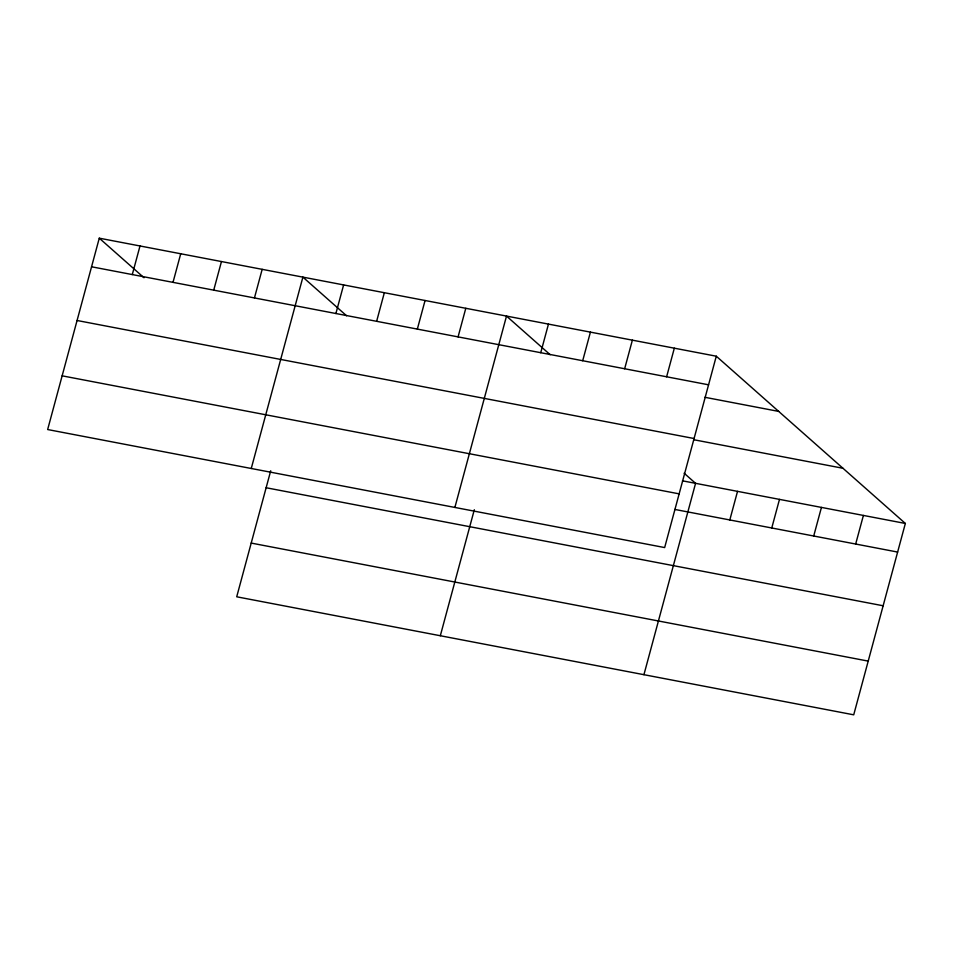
<?xml version="1.0" encoding="UTF-8"?>
<svg xmlns="http://www.w3.org/2000/svg" width="953" height="953" viewBox="0 0 953 953"><rect width="100%" height="100%" fill="white"/><g stroke="black" fill="none" stroke-linecap="round" stroke-linejoin="round"><path stroke-width="1.43" d="M99.279 238.179L47.65 429.541L664.658 547.57L716.287 356.208L99.279 238.179L143.998 277.74M132.288 274.571L140.008 245.969M173.005 282.362L180.725 253.76M213.734 290.153L221.453 261.551M254.451 297.944L262.17 269.342M251.258 468.483L302.899 277.132L346.57 315.765M270.712 470.782L236.713 596.792L853.721 714.821L905.35 523.459L716.287 356.208M335.897 313.525L343.616 284.923M376.626 321.316L384.345 292.714M417.343 329.095L425.062 300.505M458.071 336.885L465.791 308.296M454.879 507.437L506.508 316.086L550.179 354.719M440.322 635.734L474.32 509.736M540.744 352.705L548.463 324.103M582.7 360.734L590.419 332.132M624.656 368.763L632.375 340.161M666.624 376.78L674.331 348.19M643.93 674.688L695.571 483.338L684.123 473.212M729.807 519.957L737.527 491.355M771.763 527.986L779.483 499.384M813.719 536.015L821.438 507.413M855.675 544.032L863.394 515.442M91.559 266.78L708.579 384.809M704.898 397.294L778.684 411.41M77.074 320.494L694.082 438.523M693.939 439.762L842.964 468.268M682.479 480.824L905.35 523.459M62.148 375.827L679.155 493.857M674.76 509.426L897.631 552.061M266.137 487.745L883.145 605.774M251.199 543.079L868.207 661.108"/></g></svg>
